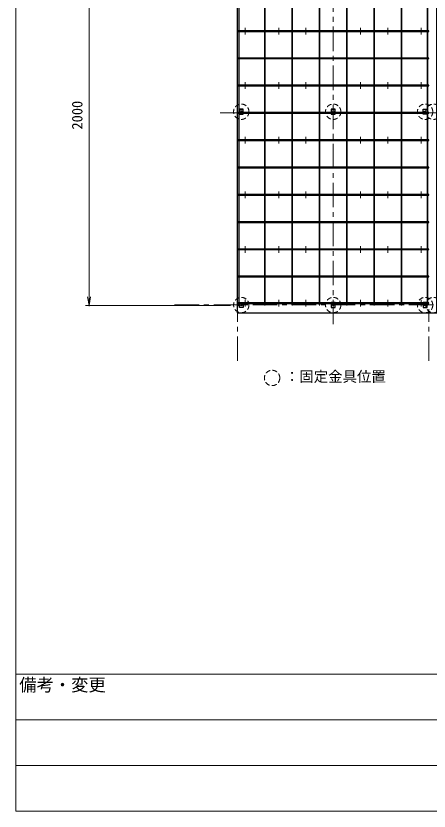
# Model space of a CAD drawing. Units: millimetres, scale not verified. Extents: x -5922 to 5920, y -4161 to 4161.
# Drawn here: x -5922 to -3772, y -4161 to -23 of the extents above; entities that cross this region are included whole.
import ezdxf
from ezdxf.enums import TextEntityAlignment as Align

# ---------------------------------------------------------------- set-up
doc = ezdxf.new("R2010")
doc.units = ezdxf.units.MM
doc.header["$LTSCALE"] = 4
doc.header["$PDMODE"] = 32
doc.header["$PDSIZE"] = 0.8
for name, pattern in [('USER1', [19.05, 12.7, -6.35]), ('USER2', [9.525, 6.35, -3.175]), ('USER3', [50.8, 31.75, -6.35, 6.35, -6.35])]:
    doc.linetypes.add(name, pattern=pattern)
for name, color, linetype, lineweight in [('0-0_0', 7, 'Continuous', 18), ('0-1_WAKU', 7, 'Continuous', 18), ('0-3_00post', 7, 'Continuous', 18), ('0-4_D-STR-DIM', 7, 'Continuous', 18), ('0-9_D-BMK', 7, 'USER3', 18), ('0-A_D-STR-HTXT', 7, 'USER2', 18), ('F-0', 7, 'Continuous', 18), ('F-3__0-3_D-STR', 4, 'Continuous', 30)]:
    doc.layers.add(name, color=color, linetype=linetype, lineweight=lineweight)
doc.layers.add('F-2__0-1_DEFPOINTS', color=7, linetype='Continuous')
doc.styles.add('ＭＳ ゴシック', font='')
doc.styles.get('ＭＳ ゴシック').set_extended_font_data('MS Gothic')

# ---------------------------------------------------------------- blocks, each defined once
blk = doc.blocks.new('_OPEN')
at = {"layer": '0-0_0'}
blk.add_line((0, 0), (-1, 0), dxfattribs=at)
blk.add_lwpolyline([(-1, 0.16667), (0, 0), (-1, -0.16667)], dxfattribs=at)
blk = doc.blocks.new('_D26')
at = {"layer": '0-4_D-STR-DIM'}
for p, q in [((7377.025, 10144.25), (7377.025, 8234.25)), ((8112.025, 8189.25), (7359.025, 8189.25))]:
    blk.add_line(p, q, dxfattribs=at)
at = {"layer": 'F-2__0-1_DEFPOINTS'}
for p in [(8155.425, 10189.25), (7377.025, 8189.25), (8157.025, 8189.25)]:
    blk.add_point(p, dxfattribs=at)
at = {"layer": '0-4_D-STR-DIM', "xscale": 45, "yscale": 45}
for p, rotation in [((7377.025, 10189.25), 90), ((7377.025, 8189.25), 270)]:
    blk.add_blockref('_OPEN', p, dxfattribs=dict(at, rotation=rotation))
at = {"layer": '0-4_D-STR-DIM', "style": 'ＭＳ ゴシック'}
blk.add_text('2000', height=54.99, rotation=90, dxfattribs=at).set_placement((7359.025, 9104.687), align=Align.BOTTOM_LEFT)

msp = doc.modelspace()

# ---------------------------------------------------------------- linework, layer by layer
at = {"layer": '0-1_WAKU'}
for p, q in [((-5921.908, -3448.419), (-5921.908, 4161.081)), ((-5921.908, -3685.919), (-3285.658, -3685.919)), ((-5921.908, -3923.419), (-3285.658, -3923.419))]:
    msp.add_line(p, q, dxfattribs=at)
for points in [[(-5921.908, -4160.919), (5919.842, -4160.919), (5919.842, 4161.081), (-5921.908, 4161.081)], [(-5921.908, -4160.919), (5919.842, -4160.919), (5919.842, -3448.419), (-5921.908, -3448.419)]]:
    msp.add_lwpolyline(points, close=True, dxfattribs=at)
at = {"layer": '0-3_00post'}
msp.add_line((-5921.908, 4161.081), (-5921.908, -3448.419), dxfattribs=at)
at = {"layer": '0-9_D-BMK'}
for p, q in [((-4271.223, -1627.613), (-4271.223, 597.874)), ((-4729.873, -118.783), (-4729.873, -84.11)), ((-4553.623, -118.783), (-4553.623, -84.11)), ((-4413.223, -118.783), (-4413.223, -84.11)), ((-4129.223, -118.783), (-4129.223, -84.11)), ((-3987.223, -118.783), (-3987.223, -84.11)), ((-3812.873, -118.783), (-3812.873, -84.11)), ((-4729.873, -402.783), (-4729.873, -368.11)), ((-4553.623, -402.783), (-4553.623, -368.11)), ((-4413.223, -402.783), (-4413.223, -368.11)), ((-4129.223, -402.783), (-4129.223, -368.11)), ((-3987.223, -402.783), (-3987.223, -368.11)), ((-3812.873, -402.783), (-3812.873, -368.11)), ((-4858.369, -527.397), (-3653.537, -527.397)), ((-3858.369, -527.397), (-2653.537, -527.397)), ((-4729.873, -686.783), (-4729.873, -652.11)), ((-4553.623, -686.783), (-4553.623, -652.11)), ((-4413.223, -686.783), (-4413.223, -652.11)), ((-4129.223, -686.783), (-4129.223, -652.11)), ((-3987.223, -686.783), (-3987.223, -652.11)), ((-3812.873, -686.783), (-3812.873, -652.11)), ((-4729.873, -970.783), (-4729.873, -936.11)), ((-4553.623, -970.783), (-4553.623, -936.11)), ((-4413.223, -970.783), (-4413.223, -936.11)), ((-4129.223, -970.783), (-4129.223, -936.11)), ((-3987.223, -970.783), (-3987.223, -936.11)), ((-3812.873, -970.783), (-3812.873, -936.11)), ((-4729.873, -1254.783), (-4729.873, -1220.11)), ((-4553.623, -1254.783), (-4553.623, -1220.11)), ((-4413.223, -1254.783), (-4413.223, -1220.11)), ((-4129.223, -1254.783), (-4129.223, -1220.11)), ((-3987.223, -1254.783), (-3987.223, -1220.11)), ((-3812.873, -1254.783), (-3812.873, -1220.11)), ((-5096.026, -1525.397), (-1517.339, -1525.397)), ((-4729.873, -1534.783), (-4729.873, -1500.11)), ((-4553.623, -1534.783), (-4553.623, -1500.11)), ((-4413.223, -1534.783), (-4413.223, -1500.11)), ((-4129.223, -1534.783), (-4129.223, -1500.11)), ((-3987.223, -1534.783), (-3987.223, -1500.11)), ((-3812.873, -1534.783), (-3812.873, -1500.11)), ((-4769.223, -1818.086), (-4769.223, -1557.5)), ((-3773.223, -1818.086), (-3773.223, -1548.222))]:
    msp.add_line(p, q, dxfattribs=at)
at = {"layer": '0-A_D-STR-HTXT'}
for centre in [(-4749.423, -521.297), (-4271.223, -521.297), (-3793.023, -521.297), (-3749.423, -521.297), (-4749.423, -1527.397), (-4271.223, -1527.397), (-3793.023, -1527.397), (-3749.423, -1527.397), (-4588.972, -1906.792)]:
    msp.add_circle(centre, 40, dxfattribs=at)
at = {"layer": 'F-3__0-3_D-STR', "linetype": 'USER1'}
for p, q in [((-4759.423, -509.397), (-4739.423, -509.397)), ((-4759.423, -533.197), (-4739.423, -533.197)), ((-4281.223, -509.397), (-4261.223, -509.397)), ((-4281.223, -533.197), (-4261.223, -533.197)), ((-3783.023, -509.397), (-3803.023, -509.397)), ((-3783.023, -533.197), (-3803.023, -533.197)), ((-4739.423, -1515.497), (-4759.423, -1515.497)), ((-4281.223, -1515.497), (-4261.223, -1515.497)), ((-4281.223, -1515.497), (-4261.223, -1515.497)), ((-3803.023, -1515.497), (-3783.023, -1515.497)), ((-4739.423, -1539.297), (-4759.423, -1539.297)), ((-4281.223, -1539.297), (-4261.223, -1539.297)), ((-3803.023, -1539.297), (-3783.023, -1539.297))]:
    msp.add_line(p, q, dxfattribs=at)
at = {"layer": 'F-3__0-3_D-STR'}
msp.add_line((-3773.223, -670.997), (-3773.223, -667.797), dxfattribs=at)
for points in [[(-4771.223, 472.603), (-4771.223, -1567.397), (-3731.223, -1567.397), (-3731.223, 472.603)], [(-4759.623, -1525.397), (-4759.623, 470.603), (-4762.823, 470.603), (-4762.823, -1525.397)], [(-4624.623, -1525.397), (-4624.623, 470.603), (-4627.823, 470.603), (-4627.823, -1525.397)], [(-4482.623, -1525.397), (-4482.623, 470.603), (-4485.823, 470.603), (-4485.823, -1525.397)], [(-4340.623, -1525.397), (-4340.623, 470.603), (-4343.823, 470.603), (-4343.823, -1525.397)], [(-4198.623, -1525.397), (-4198.623, 470.603), (-4201.823, 470.603), (-4201.823, -1525.397)], [(-4056.623, -1525.397), (-4056.623, 470.603), (-4059.823, 470.603), (-4059.823, -1525.397)], [(-3914.623, -1525.397), (-3914.623, 470.603), (-3917.823, 470.603), (-3917.823, -1525.397)], [(-3779.623, -1525.397), (-3779.623, 470.603), (-3782.823, 470.603), (-3782.823, -1525.397)], [(-3773.223, -102.997), (-3773.223, -99.797), (-4769.223, -99.797), (-4769.223, -102.997)], [(-3773.223, -244.997), (-3773.223, -241.797), (-4769.223, -241.797), (-4769.223, -244.997)], [(-3773.223, -386.997), (-3773.223, -383.797), (-4769.223, -383.797), (-4769.223, -386.997)], [(-3773.223, -528.997), (-3773.223, -525.797), (-4769.223, -525.797), (-4769.223, -528.997)], [(-4739.423, -534.797), (-4739.423, -507.797), (-4759.423, -507.797), (-4759.423, -534.797)], [(-4261.223, -534.797), (-4261.223, -507.797), (-4281.223, -507.797), (-4281.223, -534.797)], [(-3803.023, -534.797), (-3803.023, -507.797), (-3783.023, -507.797), (-3783.023, -534.797)], [(-3773.223, -670.997), (-3773.223, -667.797), (-4769.223, -667.797), (-4769.223, -670.997)], [(-3773.223, -812.997), (-3773.223, -809.797), (-4769.223, -809.797), (-4769.223, -812.997)], [(-3773.223, -954.997), (-3773.223, -951.797), (-4769.223, -951.797), (-4769.223, -954.997)], [(-3773.223, -1096.997), (-3773.223, -1093.797), (-4769.223, -1093.797), (-4769.223, -1096.997)], [(-3773.223, -1238.997), (-3773.223, -1235.797), (-4769.223, -1235.797), (-4769.223, -1238.997)], [(-3773.223, -1380.997), (-3773.223, -1377.797), (-4769.223, -1377.797), (-4769.223, -1380.997)], [(-3773.223, -1518.997), (-3773.223, -1515.797), (-4769.223, -1515.797), (-4769.223, -1518.997)], [(-4759.423, -1540.897), (-4759.423, -1513.897), (-4739.423, -1513.897), (-4739.423, -1540.897)], [(-4261.223, -1540.897), (-4261.223, -1513.897), (-4281.223, -1513.897), (-4281.223, -1540.897)], [(-3783.023, -1540.897), (-3783.023, -1513.897), (-3803.023, -1513.897), (-3803.023, -1540.897)]]:
    msp.add_lwpolyline(points, close=True, dxfattribs=at)
for centre, radius in [((-4749.423, -521.297), 3.25), ((-4271.223, -521.297), 3.25), ((-3793.023, -521.297), 3.25), ((-4749.423, -1527.397), 3.35), ((-4271.223, -1527.397), 3.35), ((-3793.023, -1527.397), 3.35)]:
    msp.add_circle(centre, radius, dxfattribs=at)

# ---------------------------------------------------------------- block references
at = {"layer": '0-4_D-STR-DIM'}
msp.add_blockref('_D26', (-12918.248, -9718.647), dxfattribs=at)

# ---------------------------------------------------------------- texts
at = {"layer": '0-A_D-STR-HTXT', "style": 'ＭＳ ゴシック'}
msp.add_text('：固定金具位置', height=54.99, dxfattribs=at).set_placement((-4522.532, -1943.416), align=Align.BOTTOM_LEFT)
at = {"layer": 'F-0', "style": 'ＭＳ ゴシック'}
msp.add_text('備考・変更', height=65.98, dxfattribs=at).set_placement((-5904.562, -3556.759), align=Align.BOTTOM_LEFT)

doc.saveas('drawing.dxf')
